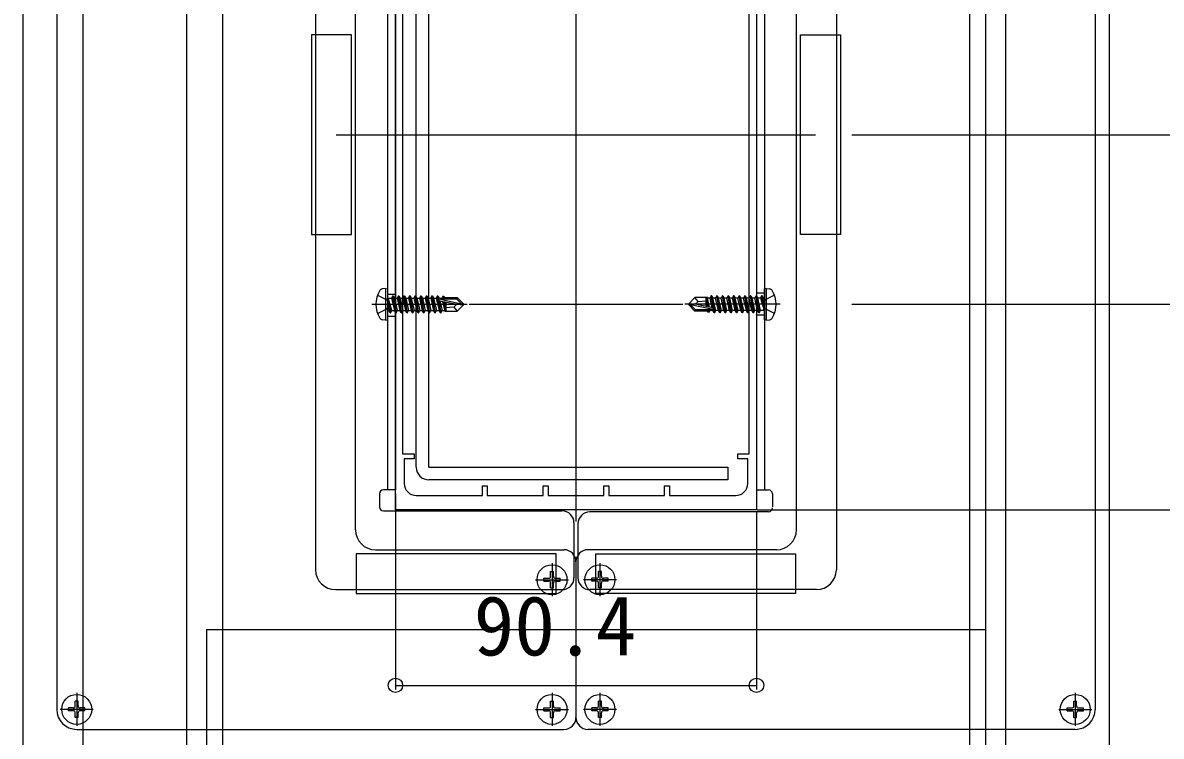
# Model space of a CAD drawing. Units: millimetres, scale not verified. Extents: x -1050 to 1050, y -1560 to 1553.
# Drawn here: x 62.5 to 347.5, y 24.9 to 203.7 of the extents above; entities that cross this region are included whole.
import ezdxf
from ezdxf.enums import TextEntityAlignment as Align

# ---------------------------------------------------------------- set-up
doc = ezdxf.new("R2010")
doc.units = ezdxf.units.MM
doc.header["$LTSCALE"] = 8
for name, color, linetype in [('0-2_YKK_11', 7, 'Continuous'), ('0-3_YKK_12', 2, 'Continuous'), ('0-4_YKK_13', 4, 'Continuous'), ('0-6_YKK_D', 6, 'Continuous')]:
    doc.layers.add(name, color=color, linetype=linetype)
doc.styles.add('ＭＳ ゴシック', font='')
doc.styles.get('ＭＳ ゴシック').set_extended_font_data('MS Gothic')

msp = doc.modelspace()

# ---------------------------------------------------------------- linework, layer by layer
at = {"layer": '0-2_YKK_11'}
for points in [[(155.771, 81.646), (155.771, 268.346), (158.271, 268.346), (158.271, 267.346), (157.571, 267.346), (157.571, 260.846), (159.771, 260.846), (159.771, 259.846), (158.271, 259.846), (158.271, 239.646)], [(243.671, 239.646), (243.671, 259.846), (242.171, 259.846), (242.171, 260.846), (244.371, 260.846), (244.371, 267.346), (243.671, 267.346), (243.671, 268.346), (246.171, 268.346), (246.171, 81.646), (155.771, 81.646)], [(243.971, 88.246), (243.971, 94.446), (241.471, 94.446), (241.471, 95.646), (244.371, 95.646), (244.371, 212.646), (243.971, 213.046), (243.971, 222.646), (241.471, 226.976), (241.471, 227.646)], [(157.571, 212.646), (157.571, 95.646), (160.471, 95.646), (160.471, 94.446), (157.971, 94.446), (157.971, 88.246)], [(160.971, 85.246), (177.571, 85.246), (177.571, 87.646), (178.771, 87.646), (178.771, 85.246), (192.771, 85.246), (192.771, 87.646), (193.971, 87.646), (193.971, 85.246), (207.971, 85.246), (207.971, 87.646), (209.171, 87.646), (209.171, 85.246), (223.171, 85.246), (223.171, 87.646), (224.371, 87.646), (224.371, 85.246), (240.971, 85.246)]]:
    msp.add_lwpolyline(points, dxfattribs=at)
for centre, start, end in [((160.971, 88.246), 180.00001, 269.99999), ((240.971, 88.246), 270.00001, 359.99999)]:
    msp.add_arc(centre, 3, start, end, dxfattribs=at)
at = {"layer": '0-3_YKK_12'}
for p, q in [((62.471, 367.246), (62.471, -24.955)), ((77.471, 367.246), (77.471, -24.955)), ((112.471, 367.246), (112.471, -24.955)), ((299.471, 367.246), (299.471, -24.955)), ((334.471, 367.246), (334.471, -24.955)), ((200.971, 272.596), (200.971, 78.696)), ((140.971, 175.646), (260.971, 175.646)), ((108.471, 51.646), (303.471, 51.646)), ((112.471, 51.646), (299.471, 51.646))]:
    msp.add_line(p, q, dxfattribs=at)
for points in [[(103.471, 514.646), (103.471, 324.646), (103.471, 26.646), (103.471, -158.854)], [(303.471, 324.646), (303.471, 26.646), (303.471, -158.854)], [(308.471, 322.145), (308.471, 26.646), (308.471, -158.854)], [(108.471, 51.646), (108.471, 26.646), (108.471, -158.854)]]:
    msp.add_lwpolyline(points, dxfattribs=at)
at = {"layer": '0-4_YKK_13'}
for p, q in [((70.971, 319.646), (70.971, 31.646)), ((330.971, 319.646), (330.971, 31.646)), ((135.771, 284.646), (135.771, 66.646)), ((266.171, 284.646), (266.171, 66.646)), ((145.771, 76.646), (145.771, 274.646)), ((256.171, 76.646), (256.171, 274.646)), ((153.771, 264.646), (153.771, 86.646)), ((155.771, 264.646), (155.771, 86.646)), ((246.171, 264.646), (246.171, 86.646)), ((248.171, 264.646), (248.171, 86.646)), ((160.971, 92.346), (160.971, 227.446)), ((153.271, 137.146), (152.469, 137.004)), ((153.271, 137.146), (153.271, 129.146)), ((153.271, 137.146), (153.771, 137.057)), ((153.771, 137.057), (153.771, 129.234)), ((248.696, 137.146), (248.196, 137.057)), ((248.196, 129.234), (248.196, 137.057)), ((248.696, 137.146), (249.499, 137.004)), ((248.696, 129.146), (248.696, 137.146)), ((153.771, 135.646), (155.771, 135.646)), ((154.421, 131.046), (153.821, 134.646)), ((153.821, 134.646), (153.921, 134.646)), ((153.821, 134.646), (154.104, 131.596)), ((153.921, 134.646), (154.521, 131.046)), ((154.839, 131.596), (153.921, 134.646)), ((153.971, 134.696), (154.804, 134.696)), ((155.121, 135.246), (154.804, 134.696)), ((154.804, 134.696), (155.504, 131.596)), ((155.821, 131.046), (155.121, 135.246)), ((155.121, 135.246), (155.221, 135.246)), ((155.221, 135.246), (155.539, 134.696)), ((155.221, 135.246), (155.921, 131.046)), ((155.539, 134.696), (156.239, 131.596)), ((155.539, 134.696), (156.204, 134.696)), ((156.521, 135.246), (156.204, 134.696)), ((156.204, 134.696), (156.904, 131.596)), ((157.221, 131.046), (156.521, 135.246)), ((156.521, 135.246), (156.621, 135.246)), ((156.621, 135.246), (157.321, 131.046)), ((156.939, 134.696), (157.604, 134.696)), ((157.921, 135.246), (157.604, 134.696)), ((157.604, 134.696), (158.304, 131.596)), ((158.621, 131.046), (157.921, 135.246)), ((157.921, 135.246), (158.021, 135.246)), ((158.021, 135.246), (158.721, 131.046)), ((158.339, 134.696), (159.004, 134.696)), ((159.321, 135.246), (159.004, 134.696)), ((159.004, 134.696), (159.704, 131.596)), ((160.021, 131.046), (159.321, 135.246)), ((159.321, 135.246), (159.421, 135.246)), ((159.421, 135.246), (160.121, 131.046)), ((159.739, 134.696), (160.404, 134.696)), ((160.721, 135.246), (160.404, 134.696)), ((160.404, 134.696), (161.104, 131.596)), ((161.421, 131.046), (160.721, 135.246)), ((160.721, 135.246), (160.821, 135.246)), ((160.821, 135.246), (161.521, 131.046)), ((161.139, 134.696), (161.804, 134.696)), ((162.121, 135.246), (161.804, 134.696)), ((161.804, 134.696), (162.504, 131.596)), ((162.821, 131.046), (162.121, 135.246)), ((162.121, 135.246), (162.221, 135.246)), ((162.221, 135.246), (162.921, 131.046)), ((162.539, 134.696), (163.204, 134.696)), ((163.521, 135.246), (163.204, 134.696)), ((163.204, 134.696), (163.904, 131.596)), ((164.221, 131.046), (163.521, 135.246)), ((163.521, 135.246), (163.621, 135.246)), ((163.621, 135.246), (164.321, 131.046)), ((163.939, 134.696), (164.604, 134.696)), ((164.921, 135.246), (164.604, 134.696)), ((164.604, 134.696), (165.304, 131.596)), ((165.621, 131.046), (164.921, 135.246)), ((164.921, 135.246), (165.021, 135.246)), ((165.021, 135.246), (165.721, 131.046)), ((165.339, 134.696), (166.004, 134.696)), ((166.321, 135.246), (166.004, 134.696)), ((166.004, 134.696), (166.704, 131.596)), ((167.021, 131.046), (166.321, 135.246)), ((166.321, 135.246), (166.421, 135.246)), ((166.421, 135.246), (166.574, 134.331)), ((166.598, 134.185), (167.121, 131.046)), ((166.649, 134.477), (172.347, 133.296)), ((166.739, 134.696), (167.404, 134.696)), ((166.765, 134.055), (171.15, 133.146)), ((166.82, 134.546), (171.097, 134.546)), ((166.889, 134.029), (167.439, 131.596)), ((167.664, 135.146), (167.404, 134.696)), ((167.404, 134.696), (167.438, 134.542)), ((167.664, 135.146), (167.879, 135.146)), ((167.664, 135.146), (167.762, 134.546)), ((167.879, 135.146), (167.996, 134.546)), ((168.052, 134.846), (171.221, 134.846)), ((168.371, 134.846), (168.371, 134.546)), ((171.221, 134.846), (171.097, 134.546)), ((171.097, 134.546), (172.347, 133.296)), ((172.771, 133.296), (171.221, 134.846)), ((229.196, 133.296), (230.746, 134.846)), ((233.596, 134.846), (230.746, 134.846)), ((231.55, 133.888), (230.746, 134.846)), ((233.567, 134.846), (233.662, 135.046)), ((233.596, 132.569), (233.596, 134.846)), ((233.662, 135.046), (233.864, 134.696)), ((234.087, 132.467), (233.662, 135.046)), ((234.529, 134.696), (233.864, 134.696)), ((234.381, 132.407), (233.864, 134.696)), ((234.846, 135.246), (234.529, 134.696)), ((235.078, 132.262), (234.529, 134.696)), ((235.37, 132.106), (234.846, 135.246)), ((234.946, 135.246), (234.846, 135.246)), ((234.946, 135.246), (235.646, 131.046)), ((234.946, 135.246), (235.264, 134.696)), ((235.929, 134.696), (235.264, 134.696)), ((235.964, 131.596), (235.264, 134.696)), ((236.246, 135.246), (235.929, 134.696)), ((236.946, 131.046), (236.246, 135.246)), ((236.346, 135.246), (236.246, 135.246)), ((236.346, 135.246), (237.046, 131.046)), ((236.346, 135.246), (236.664, 134.696)), ((237.329, 134.696), (236.664, 134.696)), ((237.364, 131.596), (236.664, 134.696)), ((237.646, 135.246), (237.329, 134.696)), ((238.346, 131.046), (237.646, 135.246)), ((237.746, 135.246), (237.646, 135.246)), ((237.746, 135.246), (238.446, 131.046)), ((237.746, 135.246), (238.064, 134.696)), ((238.729, 134.696), (238.064, 134.696)), ((238.764, 131.596), (238.064, 134.696)), ((239.046, 135.246), (238.729, 134.696)), ((239.746, 131.046), (239.046, 135.246)), ((239.146, 135.246), (239.046, 135.246)), ((239.146, 135.246), (239.846, 131.046)), ((239.146, 135.246), (239.464, 134.696)), ((240.164, 131.596), (239.464, 134.696)), ((240.129, 134.696), (239.464, 134.696)), ((240.446, 135.246), (240.129, 134.696)), ((241.146, 131.046), (240.446, 135.246)), ((240.546, 135.246), (240.446, 135.246)), ((240.546, 135.246), (241.246, 131.046)), ((240.546, 135.246), (240.864, 134.696)), ((241.564, 131.596), (240.864, 134.696)), ((241.529, 134.696), (240.864, 134.696)), ((241.846, 135.246), (241.529, 134.696)), ((242.546, 131.046), (241.846, 135.246)), ((241.946, 135.246), (241.846, 135.246)), ((241.946, 135.246), (242.646, 131.046)), ((241.946, 135.246), (242.264, 134.696)), ((242.964, 131.596), (242.264, 134.696)), ((242.929, 134.696), (242.264, 134.696)), ((243.246, 135.246), (242.929, 134.696)), ((243.946, 131.046), (243.246, 135.246)), ((243.346, 135.246), (243.246, 135.246)), ((243.346, 135.246), (244.046, 131.046)), ((243.346, 135.246), (243.664, 134.696)), ((244.364, 131.596), (243.664, 134.696)), ((244.329, 134.696), (243.664, 134.696)), ((244.646, 135.246), (244.329, 134.696)), ((245.346, 131.046), (244.646, 135.246)), ((244.746, 135.246), (244.646, 135.246)), ((244.746, 135.246), (245.446, 131.046)), ((244.746, 135.246), (245.064, 134.696)), ((245.764, 131.596), (245.064, 134.696)), ((245.729, 134.696), (245.064, 134.696)), ((246.046, 135.246), (245.729, 134.696)), ((246.429, 131.596), (245.729, 134.696)), ((246.746, 131.046), (246.046, 135.246)), ((246.146, 135.246), (246.046, 135.246)), ((246.146, 135.246), (246.464, 134.696)), ((246.146, 135.246), (246.846, 131.046)), ((248.171, 135.896), (246.171, 135.896)), ((247.164, 131.596), (246.464, 134.696)), ((247.129, 134.696), (246.464, 134.696)), ((247.446, 135.246), (247.129, 134.696)), ((247.129, 134.696), (248.046, 131.646)), ((247.546, 135.246), (247.446, 135.246)), ((247.546, 135.246), (247.446, 135.246)), ((248.046, 131.646), (247.446, 135.246)), ((247.546, 135.246), (247.864, 134.696)), ((247.546, 135.246), (248.146, 131.646)), ((247.996, 134.696), (247.864, 134.696)), ((248.146, 131.646), (247.864, 134.696)), ((149.871, 133.146), (173.771, 133.146)), ((153.971, 131.596), (154.104, 131.596)), ((154.421, 131.046), (154.104, 131.596)), ((154.521, 131.046), (154.839, 131.596)), ((154.839, 131.596), (155.504, 131.596)), ((155.821, 131.046), (155.504, 131.596)), ((155.921, 131.046), (156.239, 131.596)), ((156.239, 131.596), (156.904, 131.596)), ((157.221, 131.046), (156.904, 131.596)), ((157.321, 131.046), (157.639, 131.596)), ((157.639, 131.596), (158.304, 131.596)), ((158.621, 131.046), (158.304, 131.596)), ((158.721, 131.046), (159.039, 131.596)), ((159.039, 131.596), (159.704, 131.596)), ((160.021, 131.046), (159.704, 131.596)), ((160.121, 131.046), (160.439, 131.596)), ((160.439, 131.596), (161.104, 131.596)), ((161.421, 131.046), (161.104, 131.596)), ((161.521, 131.046), (161.839, 131.596)), ((161.839, 131.596), (162.504, 131.596)), ((162.821, 131.046), (162.504, 131.596)), ((162.921, 131.046), (163.239, 131.596)), ((163.239, 131.596), (163.904, 131.596)), ((164.221, 131.046), (163.904, 131.596)), ((164.321, 131.046), (164.639, 131.596)), ((164.639, 131.596), (165.304, 131.596)), ((165.621, 131.046), (165.304, 131.596)), ((165.721, 131.046), (166.039, 131.596)), ((166.039, 131.596), (166.704, 131.596)), ((167.021, 131.046), (166.704, 131.596)), ((167.121, 131.046), (167.439, 131.596)), ((167.439, 131.596), (168.104, 131.596)), ((167.587, 133.885), (168.104, 131.596)), ((167.881, 133.824), (168.306, 131.246)), ((168.306, 131.246), (168.104, 131.596)), ((168.148, 133.763), (168.371, 132.612)), ((168.4, 131.446), (168.306, 131.246)), ((168.358, 133.725), (168.371, 133.666)), ((168.371, 133.722), (168.371, 131.446)), ((168.371, 131.446), (171.221, 131.446)), ((170.418, 132.403), (171.221, 131.446)), ((171.15, 133.146), (172.771, 133.146)), ((171.15, 133.146), (172.771, 132.996)), ((172.771, 132.996), (171.221, 131.446)), ((172.347, 133.296), (172.771, 133.296)), ((172.771, 132.996), (172.771, 133.296)), ((252.096, 133.146), (228.196, 133.146)), ((229.196, 133.296), (229.196, 132.996)), ((230.818, 133.146), (229.196, 133.296)), ((230.818, 133.146), (229.196, 133.146)), ((229.621, 132.996), (229.196, 132.996)), ((229.196, 132.996), (230.746, 131.446)), ((230.871, 131.746), (229.621, 132.996)), ((235.319, 131.814), (229.621, 132.996)), ((230.746, 131.446), (230.871, 131.746)), ((233.915, 131.446), (230.746, 131.446)), ((235.203, 132.236), (230.818, 133.146)), ((235.148, 131.746), (230.871, 131.746)), ((233.82, 132.528), (233.596, 133.679)), ((233.61, 132.567), (233.596, 132.625)), ((233.596, 131.446), (233.596, 131.746)), ((234.089, 131.146), (233.972, 131.746)), ((234.304, 131.146), (234.089, 131.146)), ((234.304, 131.146), (234.205, 131.746)), ((234.304, 131.146), (234.564, 131.596)), ((234.564, 131.596), (234.529, 131.749)), ((235.229, 131.596), (234.564, 131.596)), ((235.546, 131.046), (235.394, 131.96)), ((235.646, 131.046), (235.964, 131.596)), ((236.629, 131.596), (235.964, 131.596)), ((237.046, 131.046), (237.364, 131.596)), ((238.029, 131.596), (237.364, 131.596)), ((238.446, 131.046), (238.764, 131.596)), ((239.429, 131.596), (238.764, 131.596)), ((239.846, 131.046), (240.164, 131.596)), ((240.829, 131.596), (240.164, 131.596)), ((241.246, 131.046), (241.564, 131.596)), ((242.229, 131.596), (241.564, 131.596)), ((242.646, 131.046), (242.964, 131.596)), ((243.629, 131.596), (242.964, 131.596)), ((244.046, 131.046), (244.364, 131.596)), ((245.029, 131.596), (244.364, 131.596)), ((245.446, 131.046), (245.764, 131.596)), ((246.429, 131.596), (245.764, 131.596)), ((246.746, 131.046), (246.429, 131.596)), ((246.846, 131.046), (247.164, 131.596)), ((247.996, 131.596), (247.164, 131.596)), ((248.146, 131.646), (248.046, 131.646)), ((153.271, 129.146), (152.469, 129.287)), ((153.271, 129.146), (153.771, 129.234)), ((153.771, 130.146), (155.771, 130.146)), ((154.421, 131.046), (154.521, 131.046)), ((154.421, 131.046), (154.521, 131.046)), ((155.821, 131.046), (155.921, 131.046)), ((157.221, 131.046), (157.321, 131.046)), ((158.621, 131.046), (158.721, 131.046)), ((160.021, 131.046), (160.121, 131.046)), ((161.421, 131.046), (161.521, 131.046)), ((162.821, 131.046), (162.921, 131.046)), ((164.221, 131.046), (164.321, 131.046)), ((165.621, 131.046), (165.721, 131.046)), ((167.021, 131.046), (167.121, 131.046)), ((235.646, 131.046), (235.546, 131.046)), ((237.046, 131.046), (236.946, 131.046)), ((238.446, 131.046), (238.346, 131.046)), ((239.846, 131.046), (239.746, 131.046)), ((241.246, 131.046), (241.146, 131.046)), ((242.646, 131.046), (242.546, 131.046)), ((244.046, 131.046), (243.946, 131.046)), ((245.446, 131.046), (245.346, 131.046)), ((248.171, 130.396), (246.171, 130.396)), ((246.846, 131.046), (246.746, 131.046)), ((248.696, 129.146), (248.196, 129.234)), ((248.696, 129.146), (249.499, 129.287)), ((164.171, 92.346), (238.971, 92.346)), ((238.971, 92.346), (238.971, 89.146)), ((238.971, 89.146), (164.171, 89.146)), ((151.771, 85.646), (151.771, 82.396)), ((155.771, 86.646), (152.771, 86.646)), ((246.171, 86.646), (249.171, 86.646)), ((250.171, 85.646), (250.171, 82.396)), ((152.771, 81.396), (197.471, 81.396)), ((249.171, 81.146), (204.471, 81.146)), ((200.471, 78.396), (200.471, 64.646)), ((201.471, 78.396), (201.471, 64.646)), ((150.771, 71.646), (197.971, 71.646)), ((251.171, 71.646), (203.971, 71.646)), ((200.971, 68.646), (200.971, 29.646)), ((200.971, 68.646), (200.971, 29.646)), ((194.621, 66.196), (195.321, 66.196)), ((194.621, 64.996), (194.621, 66.196)), ((194.971, 68.296), (194.971, 59.996)), ((195.321, 64.996), (195.321, 66.196)), ((207.321, 66.196), (206.621, 66.196)), ((206.621, 64.996), (206.621, 66.196)), ((206.971, 68.296), (206.971, 59.996)), ((207.321, 64.996), (207.321, 66.196)), ((190.821, 64.146), (199.121, 64.146)), ((192.921, 63.796), (192.921, 64.496)), ((192.921, 64.496), (194.121, 64.496)), ((192.921, 63.796), (194.121, 63.796)), ((194.621, 62.096), (194.621, 63.296)), ((195.321, 62.096), (195.321, 63.296)), ((195.821, 64.496), (197.021, 64.496)), ((195.821, 63.796), (197.021, 63.796)), ((197.021, 63.796), (197.021, 64.496)), ((211.121, 64.146), (202.821, 64.146)), ((204.921, 63.796), (204.921, 64.496)), ((206.121, 64.496), (204.921, 64.496)), ((206.121, 63.796), (204.921, 63.796)), ((206.621, 62.096), (206.621, 63.296)), ((207.321, 62.096), (207.321, 63.296)), ((209.021, 64.496), (207.821, 64.496)), ((209.021, 63.796), (207.821, 63.796)), ((209.021, 63.796), (209.021, 64.496)), ((140.771, 61.646), (197.471, 61.646)), ((194.621, 62.096), (195.321, 62.096)), ((261.171, 61.646), (204.471, 61.646)), ((207.321, 62.096), (206.621, 62.096)), ((75.971, 35.796), (75.971, 27.496)), ((194.971, 35.796), (194.971, 27.496)), ((206.971, 35.796), (206.971, 27.496)), ((325.971, 35.796), (325.971, 27.496)), ((80.121, 31.646), (71.821, 31.646)), ((73.921, 31.296), (73.921, 31.996)), ((75.121, 31.996), (73.921, 31.996)), ((76.321, 33.696), (75.621, 33.696)), ((75.621, 32.496), (75.621, 33.696)), ((76.321, 32.496), (76.321, 33.696)), ((78.021, 31.996), (76.821, 31.996)), ((78.021, 31.296), (78.021, 31.996)), ((190.821, 31.646), (199.121, 31.646)), ((192.921, 31.296), (192.921, 31.996)), ((192.921, 31.996), (194.121, 31.996)), ((194.621, 33.696), (195.321, 33.696)), ((194.621, 32.496), (194.621, 33.696)), ((195.321, 32.496), (195.321, 33.696)), ((195.821, 31.996), (197.021, 31.996)), ((197.021, 31.296), (197.021, 31.996)), ((211.121, 31.646), (202.821, 31.646)), ((204.921, 31.296), (204.921, 31.996)), ((206.121, 31.996), (204.921, 31.996)), ((207.321, 33.696), (206.621, 33.696)), ((206.621, 32.496), (206.621, 33.696)), ((207.321, 32.496), (207.321, 33.696)), ((209.021, 31.996), (207.821, 31.996)), ((209.021, 31.296), (209.021, 31.996)), ((321.821, 31.646), (330.121, 31.646)), ((323.921, 31.296), (323.921, 31.996)), ((323.921, 31.996), (325.121, 31.996)), ((325.621, 33.696), (326.321, 33.696)), ((325.621, 32.496), (325.621, 33.696)), ((326.321, 32.496), (326.321, 33.696)), ((326.821, 31.996), (328.021, 31.996)), ((328.021, 31.296), (328.021, 31.996)), ((75.121, 31.296), (73.921, 31.296)), ((75.621, 29.596), (75.621, 30.796)), ((76.321, 29.596), (75.621, 29.596)), ((76.321, 29.596), (76.321, 30.796)), ((78.021, 31.296), (76.821, 31.296)), ((192.921, 31.296), (194.121, 31.296)), ((194.621, 29.596), (194.621, 30.796)), ((194.621, 29.596), (195.321, 29.596)), ((195.321, 29.596), (195.321, 30.796)), ((195.821, 31.296), (197.021, 31.296)), ((206.121, 31.296), (204.921, 31.296)), ((206.621, 29.596), (206.621, 30.796)), ((207.321, 29.596), (206.621, 29.596)), ((207.321, 29.596), (207.321, 30.796)), ((209.021, 31.296), (207.821, 31.296)), ((323.921, 31.296), (325.121, 31.296)), ((325.621, 29.596), (325.621, 30.796)), ((325.621, 29.596), (326.321, 29.596)), ((326.321, 29.596), (326.321, 30.796)), ((326.821, 31.296), (328.021, 31.296)), ((75.971, 26.646), (197.971, 26.646)), ((325.971, 26.646), (203.971, 26.646))]:
    msp.add_line(p, q, dxfattribs=at)
for points in [[(164.171, 92.346), (164.171, 227.446), (238.971, 227.446)], [(151.292, 135.446), (153.609, 134.291), (154.217, 133.146)], [(156.621, 135.246), (156.939, 134.696), (157.639, 131.596)], [(158.021, 135.246), (158.339, 134.696), (159.039, 131.596)], [(159.421, 135.246), (159.739, 134.696), (160.439, 131.596)], [(160.821, 135.246), (161.139, 134.696), (161.839, 131.596)], [(162.221, 135.246), (162.539, 134.696), (163.239, 131.596)], [(163.621, 135.246), (163.939, 134.696), (164.639, 131.596)], [(165.021, 135.246), (165.339, 134.696), (166.039, 131.596)], [(166.421, 135.246), (166.739, 134.696), (166.774, 134.541)], [(167.879, 135.146), (168.139, 134.696), (168.173, 134.546)], [(230.818, 133.146), (231.55, 133.888), (233.596, 134.046)], [(236.946, 131.046), (236.629, 131.596), (235.929, 134.696)], [(238.346, 131.046), (238.029, 131.596), (237.329, 134.696)], [(239.746, 131.046), (239.429, 131.596), (238.729, 134.696)], [(241.146, 131.046), (240.829, 131.596), (240.129, 134.696)], [(242.546, 131.046), (242.229, 131.596), (241.529, 134.696)], [(243.946, 131.046), (243.629, 131.596), (242.929, 134.696)], [(245.346, 131.046), (245.029, 131.596), (244.329, 134.696)], [(250.676, 135.446), (248.359, 134.291), (247.751, 133.146)], [(151.292, 130.846), (153.609, 132.001), (154.217, 133.146)], [(171.15, 133.146), (170.418, 132.403), (168.371, 132.246)], [(234.089, 131.146), (233.829, 131.596), (233.795, 131.746)], [(235.546, 131.046), (235.229, 131.596), (235.194, 131.75)], [(250.676, 130.846), (248.359, 132.001), (247.751, 133.146)]]:
    msp.add_lwpolyline(points, dxfattribs=at)
for points in [[(134.771, 150.646), (144.771, 150.646), (144.771, 200.646), (134.771, 200.646)], [(267.171, 150.646), (257.171, 150.646), (257.171, 200.646), (267.171, 200.646)], [(195.971, 60.646), (195.971, 70.646), (145.971, 70.646), (145.971, 60.646)], [(205.971, 60.646), (205.971, 70.646), (255.971, 70.646), (255.971, 60.646)]]:
    msp.add_lwpolyline(points, close=True, dxfattribs=at)
for centre in [(194.971, 64.146), (206.971, 64.146), (75.971, 31.646), (194.971, 31.646), (206.971, 31.646), (325.971, 31.646)]:
    msp.add_circle(centre, 3.75, dxfattribs=at)
for centre, radius, start, end in [((152.625, 136.118), 0.9, 100, 147.94412), ((249.343, 136.118), 0.9, 32.05588, 80), ((157.371, 133.146), 6.5, 147.94412, 212.05588), ((153.971, 134.896), 0.2, 180, 270), ((166.82, 134.297), 0.248, 90, 257.19096), ((247.996, 134.896), 0.2, 270, 0), ((244.596, 133.146), 6.5, 327.94412, 32.05588), ((153.971, 131.396), 0.2, 90, 180), ((235.148, 131.994), 0.248, 270, 77.19096), ((247.996, 131.396), 0.2, 0, 90), ((152.625, 130.173), 0.9, 212.05588, 260), ((249.343, 130.173), 0.9, 280, 327.94412), ((164.171, 92.346), 3.2, 180, 270), ((152.771, 85.646), 1, 90, 180), ((249.171, 85.646), 1, 0, 90), ((152.771, 82.396), 1, 180, 270), ((197.471, 78.396), 3, 0, 90), ((204.471, 78.146), 3, 90, 180), ((249.171, 82.146), 1, 270, 0), ((150.771, 76.646), 5, 180, 270), ((251.171, 76.646), 5, 270, 0), ((197.971, 68.646), 3, 0, 90), ((203.971, 68.646), 3, 90, 180), ((140.771, 66.646), 5, 180, 270), ((261.171, 66.646), 5, 270, 0), ((194.121, 64.996), 0.5, 270, 0), ((194.121, 63.296), 0.5, 0, 90), ((195.821, 64.996), 0.5, 180, 270), ((195.821, 63.296), 0.5, 90, 180), ((197.471, 64.646), 3, 270, 0), ((204.471, 64.646), 3, 180, 270), ((206.121, 64.996), 0.5, 270, 0), ((206.121, 63.296), 0.5, 0, 90), ((207.821, 64.996), 0.5, 180, 270), ((207.821, 63.296), 0.5, 90, 180), ((75.971, 31.646), 5, 180, 270), ((75.121, 32.496), 0.5, 270, 0), ((76.821, 32.496), 0.5, 180, 270), ((194.121, 32.496), 0.5, 270, 0), ((195.821, 32.496), 0.5, 180, 270), ((206.121, 32.496), 0.5, 270, 0), ((207.821, 32.496), 0.5, 180, 270), ((325.121, 32.496), 0.5, 270, 0), ((325.971, 31.646), 5, 270, 0), ((326.821, 32.496), 0.5, 180, 270), ((75.121, 30.796), 0.5, 0, 90), ((76.821, 30.796), 0.5, 90, 180), ((194.121, 30.796), 0.5, 0, 90), ((195.821, 30.796), 0.5, 90, 180), ((197.971, 29.646), 3, 270, 0), ((203.971, 29.646), 3, 180, 270), ((206.121, 30.796), 0.5, 0, 90), ((207.821, 30.796), 0.5, 90, 180), ((325.121, 30.796), 0.5, 0, 90), ((326.821, 30.796), 0.5, 90, 180)]:
    msp.add_arc(centre, radius, start, end, dxfattribs=at)
at = {"layer": '0-6_YKK_D'}
for p, q in [((270.071, 175.646), (390.471, 175.646)), ((270.071, 175.646), (390.471, 175.646)), ((174.271, 133.146), (227.696, 133.146)), ((270.071, 133.146), (390.471, 133.146)), ((155.771, 85.646), (155.771, 36.665)), ((246.171, 81.146), (246.171, 36.665)), ((246.343, 81.646), (430.471, 81.646)), ((155.771, 37.665), (246.171, 37.665))]:
    msp.add_line(p, q, dxfattribs=at)
for centre in [(155.771, 37.665), (246.171, 37.665)]:
    msp.add_circle(centre, 1.8, dxfattribs=at)

# ---------------------------------------------------------------- texts
at = {"layer": '0-6_YKK_D', "style": 'ＭＳ ゴシック'}
msp.add_text('90.4', height=14.96, dxfattribs=at).set_placement((175.356, 40.665), align=Align.BOTTOM_LEFT)

doc.saveas('drawing.dxf')
